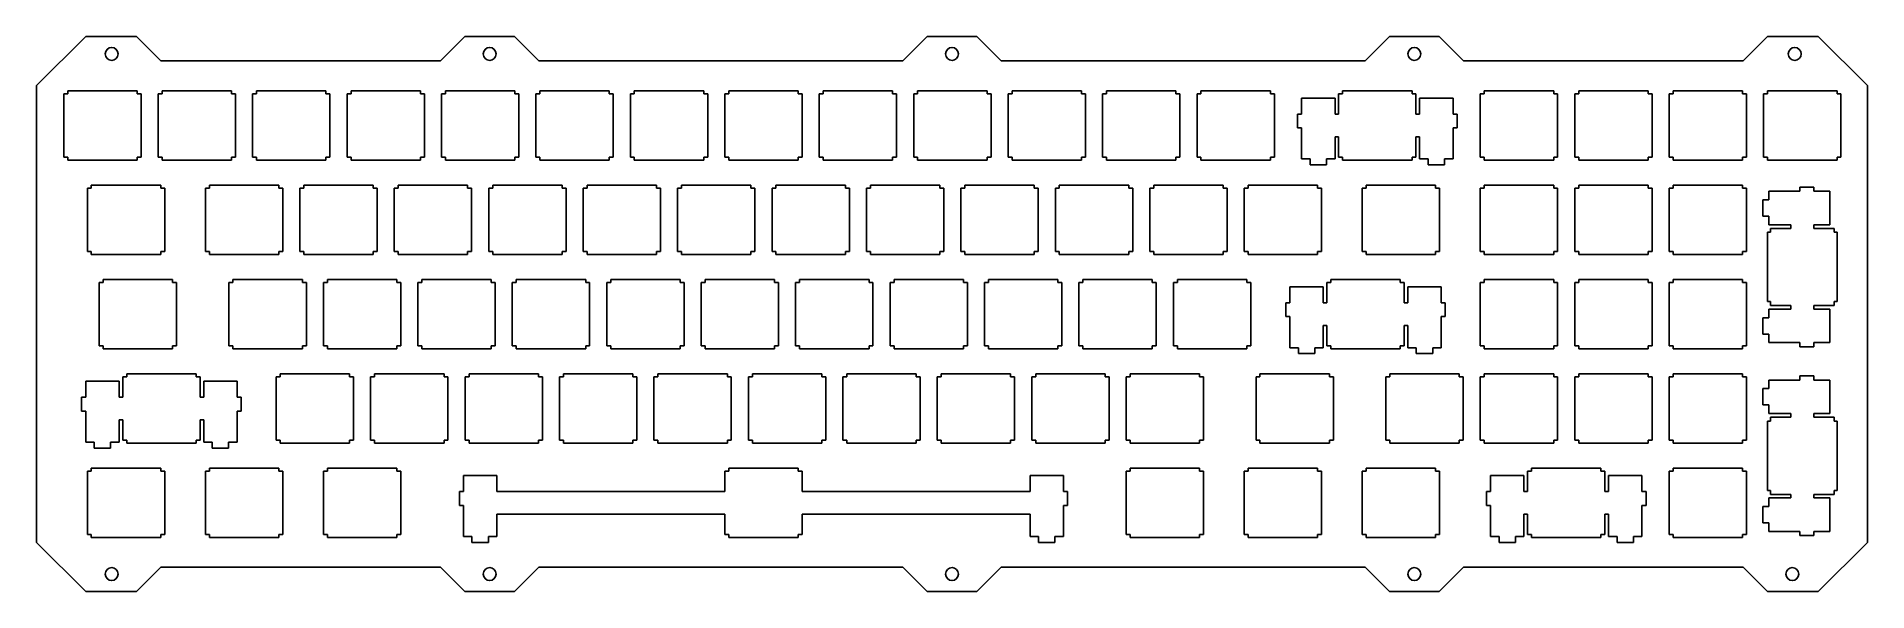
# Model space of a CAD drawing. Extents: x 25 to 394, y 106 to 218.
import ezdxf

# ---------------------------------------------------------------- set-up
doc = ezdxf.new("R2010")
doc.units = 0
doc.header["$LTSCALE"] = 10
doc.layers.get('0').update_dxf_attribs({"linetype": 'CONTINUOUS'})

msp = doc.modelspace()

# ---------------------------------------------------------------- linework, layer by layer
at = {"color": 7, "linetype": 'CONTINUOUS'}
for p, q in [((35, 218), (25.1005, 208.101)), ((35.25, 218), (35, 218)), ((35.25, 218), (45.25, 218)), ((45.25, 218), (48.75, 214.5)), ((108, 214.5), (111.5, 218)), ((111.5, 218), (121.5, 218)), ((121.5, 218), (125, 214.5)), ((201.25, 214.5), (204.75, 218)), ((204.75, 218), (214.75, 218)), ((214.75, 218), (218.25, 214.5)), ((298, 218), (294.5, 214.5)), ((298, 218), (308, 218)), ((308, 218), (311.5, 214.5)), ((374.25, 218), (370.75, 214.5)), ((374.25, 218), (384.25, 218)), ((384.25, 218), (384.5, 218)), ((384.5, 218), (394.398, 208.102)), ((48.75, 214.5), (50.1642, 213.086)), ((108, 214.5), (106.586, 213.086)), ((125, 214.5), (126.414, 213.086)), ((201.25, 214.5), (199.836, 213.086)), ((218.25, 214.5), (219.664, 213.086)), ((294.5, 214.5), (293.086, 213.086)), ((311.5, 214.5), (312.914, 213.086)), ((370.75, 214.5), (369.336, 213.086)), ((50.1642, 213.086), (106.586, 213.086)), ((126.414, 213.086), (199.836, 213.086)), ((219.664, 213.086), (293.086, 213.086)), ((312.914, 213.086), (369.336, 213.086)), ((25.1005, 208.101), (25.1005, 115.899)), ((31.3697, 207.067), (31.3697, 206.468)), ((45.3692, 207.067), (31.3697, 207.067)), ((45.3692, 206.468), (45.3692, 207.067)), ((50.4197, 207.067), (50.4197, 206.468)), ((64.419, 207.067), (50.4197, 207.067)), ((64.419, 206.468), (64.419, 207.067)), ((69.4697, 207.067), (69.4697, 206.468)), ((83.469, 207.067), (69.4697, 207.067)), ((83.469, 206.468), (83.469, 207.067)), ((88.5197, 207.067), (88.5197, 206.468)), ((102.519, 207.067), (88.5197, 207.067)), ((102.519, 206.468), (102.519, 207.067)), ((107.57, 207.067), (107.57, 206.468)), ((121.569, 207.067), (107.57, 207.067)), ((121.569, 206.468), (121.569, 207.067)), ((126.618, 207.067), (126.618, 206.468)), ((140.619, 207.067), (126.618, 207.067)), ((140.619, 206.468), (140.619, 207.067)), ((145.668, 207.067), (145.668, 206.468)), ((159.669, 207.067), (145.668, 207.067)), ((159.669, 206.468), (159.669, 207.067)), ((164.72, 207.067), (164.72, 206.468)), ((178.719, 207.067), (164.72, 207.067)), ((178.719, 206.468), (178.719, 207.067)), ((183.77, 207.067), (183.77, 206.468)), ((197.769, 207.067), (183.77, 207.067)), ((197.769, 206.468), (197.769, 207.067)), ((202.82, 207.067), (202.82, 206.468)), ((216.819, 207.067), (202.82, 207.067)), ((216.819, 206.468), (216.819, 207.067)), ((221.87, 207.067), (221.87, 206.468)), ((235.869, 207.067), (221.87, 207.067)), ((235.869, 206.468), (235.869, 207.067)), ((240.92, 207.067), (240.92, 206.468)), ((254.919, 207.067), (240.92, 207.067)), ((254.919, 206.468), (254.919, 207.067)), ((259.97, 207.067), (259.97, 206.468)), ((273.969, 207.067), (259.97, 207.067)), ((273.969, 206.468), (273.969, 207.067)), ((288.545, 207.067), (288.545, 206.468)), ((302.544, 207.067), (288.545, 207.067)), ((302.544, 206.468), (302.544, 207.067)), ((317.12, 207.067), (317.12, 206.468)), ((331.119, 207.067), (317.12, 207.067)), ((331.119, 206.468), (331.119, 207.067)), ((336.17, 207.067), (336.17, 206.468)), ((350.169, 207.067), (336.17, 207.067)), ((350.169, 206.468), (350.169, 207.067)), ((355.22, 207.067), (355.22, 206.468)), ((369.219, 207.067), (355.22, 207.067)), ((369.219, 206.468), (369.219, 207.067)), ((374.27, 207.067), (374.27, 206.468)), ((388.269, 207.067), (374.27, 207.067)), ((388.269, 206.468), (388.269, 207.067)), ((394.398, 208.102), (394.398, 115.898)), ((31.3697, 206.468), (30.5704, 206.468)), ((30.5704, 206.468), (30.5704, 193.667)), ((46.1698, 206.468), (45.3692, 206.468)), ((46.1698, 193.667), (46.1698, 206.468)), ((50.4197, 206.468), (49.6204, 206.468)), ((49.6204, 206.468), (49.6204, 193.667)), ((65.2198, 206.468), (64.419, 206.468)), ((65.2198, 193.667), (65.2198, 206.468)), ((69.4697, 206.468), (68.6703, 206.468)), ((68.6703, 206.468), (68.6703, 193.667)), ((84.2698, 206.468), (83.469, 206.468)), ((84.2698, 193.667), (84.2698, 206.468)), ((88.5197, 206.468), (87.7203, 206.468)), ((87.7203, 206.468), (87.7203, 193.667)), ((103.32, 206.468), (102.519, 206.468)), ((103.32, 193.667), (103.32, 206.468)), ((107.57, 206.468), (106.77, 206.468)), ((106.77, 206.468), (106.77, 193.667)), ((122.368, 206.468), (121.569, 206.468)), ((122.368, 193.667), (122.368, 206.468)), ((126.618, 206.468), (125.82, 206.468)), ((125.82, 206.468), (125.82, 193.667)), ((141.418, 206.468), (140.619, 206.468)), ((141.418, 193.667), (141.418, 206.468)), ((145.668, 206.468), (144.869, 206.468)), ((144.869, 206.468), (144.869, 193.667)), ((160.47, 206.468), (159.669, 206.468)), ((160.47, 193.667), (160.47, 206.468)), ((164.72, 206.468), (163.92, 206.468)), ((163.92, 206.468), (163.92, 193.667)), ((179.52, 206.468), (178.719, 206.468)), ((179.52, 193.667), (179.52, 206.468)), ((183.77, 206.468), (182.97, 206.468)), ((182.97, 206.468), (182.97, 193.667)), ((198.57, 206.468), (197.769, 206.468)), ((198.57, 193.667), (198.57, 206.468)), ((202.82, 206.468), (202.02, 206.468)), ((202.02, 206.468), (202.02, 193.667)), ((217.62, 206.468), (216.819, 206.468)), ((217.62, 193.667), (217.62, 206.468)), ((221.87, 206.468), (221.07, 206.468)), ((221.07, 206.468), (221.07, 193.667)), ((236.67, 206.468), (235.869, 206.468)), ((236.67, 193.667), (236.67, 206.468)), ((240.92, 206.468), (240.12, 206.468)), ((240.12, 206.468), (240.12, 193.667)), ((255.72, 206.468), (254.919, 206.468)), ((255.72, 193.667), (255.72, 206.468)), ((259.97, 206.468), (259.17, 206.468)), ((259.17, 206.468), (259.17, 193.667)), ((274.77, 206.468), (273.969, 206.468)), ((274.77, 193.667), (274.77, 206.468)), ((287.019, 205.597), (280.27, 205.597)), ((280.27, 205.597), (280.27, 202.367)), ((287.019, 202.367), (287.019, 205.597)), ((288.545, 206.468), (287.745, 206.468)), ((287.745, 206.468), (287.745, 202.367)), ((303.345, 206.468), (302.544, 206.468)), ((303.345, 202.367), (303.345, 206.468)), ((310.819, 205.597), (304.07, 205.597)), ((304.07, 205.597), (304.07, 202.367)), ((310.819, 202.367), (310.819, 205.597)), ((317.12, 206.468), (316.32, 206.468)), ((316.32, 206.468), (316.32, 193.667)), ((331.92, 206.468), (331.119, 206.468)), ((331.92, 193.667), (331.92, 206.468)), ((336.17, 206.468), (335.37, 206.468)), ((335.37, 206.468), (335.37, 193.667)), ((350.97, 206.468), (350.169, 206.468)), ((350.97, 193.667), (350.97, 206.468)), ((355.22, 206.468), (354.42, 206.468)), ((354.42, 206.468), (354.42, 193.667)), ((370.02, 206.468), (369.219, 206.468)), ((370.02, 193.667), (370.02, 206.468)), ((374.27, 206.468), (373.47, 206.468)), ((373.47, 206.468), (373.47, 193.667)), ((389.07, 206.468), (388.269, 206.468)), ((389.07, 193.667), (389.07, 206.468)), ((280.27, 202.367), (279.444, 202.367)), ((279.444, 202.367), (279.444, 199.567)), ((279.444, 199.567), (280.27, 199.567)), ((280.27, 199.567), (280.27, 193.297)), ((287.745, 202.367), (287.019, 202.367)), ((304.07, 202.367), (303.345, 202.367)), ((311.645, 202.367), (310.819, 202.367)), ((310.819, 193.297), (310.819, 199.567)), ((310.819, 199.567), (311.645, 199.567)), ((311.645, 199.567), (311.645, 202.367)), ((287.019, 193.297), (287.019, 197.767)), ((287.019, 197.767), (287.745, 197.767)), ((287.745, 197.767), (287.745, 193.667)), ((303.345, 193.667), (303.345, 197.767)), ((303.345, 197.767), (304.07, 197.767)), ((304.07, 197.767), (304.07, 193.297)), ((30.5704, 193.667), (31.3697, 193.667)), ((31.3697, 193.667), (31.3697, 193.068)), ((31.3697, 193.068), (45.3692, 193.068)), ((45.3692, 193.068), (45.3692, 193.667)), ((45.3692, 193.667), (46.1698, 193.667)), ((49.6204, 193.667), (50.4197, 193.667)), ((50.4197, 193.667), (50.4197, 193.068)), ((50.4197, 193.068), (64.419, 193.068)), ((64.419, 193.068), (64.419, 193.667)), ((64.419, 193.667), (65.2198, 193.667)), ((68.6703, 193.667), (69.4697, 193.667)), ((69.4697, 193.667), (69.4697, 193.068)), ((69.4697, 193.068), (83.469, 193.068)), ((83.469, 193.068), (83.469, 193.667)), ((83.469, 193.667), (84.2698, 193.667)), ((87.7203, 193.667), (88.5197, 193.667)), ((88.5197, 193.667), (88.5197, 193.068)), ((88.5197, 193.068), (102.519, 193.068)), ((102.519, 193.068), (102.519, 193.667)), ((102.519, 193.667), (103.32, 193.667)), ((106.77, 193.667), (107.57, 193.667)), ((107.57, 193.667), (107.57, 193.068)), ((107.57, 193.068), (121.569, 193.068)), ((121.569, 193.068), (121.569, 193.667)), ((121.569, 193.667), (122.368, 193.667)), ((125.82, 193.667), (126.618, 193.667)), ((126.618, 193.667), (126.618, 193.068)), ((126.618, 193.068), (140.619, 193.068)), ((140.619, 193.068), (140.619, 193.667)), ((140.619, 193.667), (141.418, 193.667)), ((144.869, 193.667), (145.668, 193.667)), ((145.668, 193.667), (145.668, 193.068)), ((145.668, 193.068), (159.669, 193.068)), ((159.669, 193.068), (159.669, 193.667)), ((159.669, 193.667), (160.47, 193.667)), ((163.92, 193.667), (164.72, 193.667)), ((164.72, 193.667), (164.72, 193.068)), ((164.72, 193.068), (178.719, 193.068)), ((178.719, 193.068), (178.719, 193.667)), ((178.719, 193.667), (179.52, 193.667)), ((182.97, 193.667), (183.77, 193.667)), ((183.77, 193.667), (183.77, 193.068)), ((183.77, 193.068), (197.769, 193.068)), ((197.769, 193.068), (197.769, 193.667)), ((197.769, 193.667), (198.57, 193.667)), ((202.02, 193.667), (202.82, 193.667)), ((202.82, 193.667), (202.82, 193.068)), ((202.82, 193.068), (216.819, 193.068)), ((216.819, 193.068), (216.819, 193.667)), ((216.819, 193.667), (217.62, 193.667)), ((221.07, 193.667), (221.87, 193.667)), ((221.87, 193.667), (221.87, 193.068)), ((221.87, 193.068), (235.869, 193.068)), ((235.869, 193.068), (235.869, 193.667)), ((235.869, 193.667), (236.67, 193.667)), ((240.12, 193.667), (240.92, 193.667)), ((240.92, 193.667), (240.92, 193.068)), ((240.92, 193.068), (254.919, 193.068)), ((254.919, 193.068), (254.919, 193.667)), ((254.919, 193.667), (255.72, 193.667)), ((259.17, 193.667), (259.97, 193.667)), ((259.97, 193.667), (259.97, 193.068)), ((259.97, 193.068), (273.969, 193.068)), ((273.969, 193.068), (273.969, 193.667)), ((273.969, 193.667), (274.77, 193.667)), ((280.27, 193.297), (281.993, 193.297)), ((281.993, 193.297), (281.993, 192.098)), ((281.993, 192.098), (285.295, 192.098)), ((285.295, 192.098), (285.295, 193.297)), ((285.295, 193.297), (287.019, 193.297)), ((287.745, 193.667), (288.545, 193.667)), ((288.545, 193.667), (288.545, 193.068)), ((288.545, 193.068), (302.544, 193.068)), ((302.544, 193.068), (302.544, 193.667)), ((302.544, 193.667), (303.345, 193.667)), ((304.07, 193.297), (305.795, 193.297)), ((305.795, 193.297), (305.795, 192.098)), ((305.795, 192.098), (309.095, 192.098)), ((309.095, 192.098), (309.095, 193.297)), ((309.095, 193.297), (310.819, 193.297)), ((316.32, 193.667), (317.12, 193.667)), ((317.12, 193.667), (317.12, 193.068)), ((317.12, 193.068), (331.119, 193.068)), ((331.119, 193.068), (331.119, 193.667)), ((331.119, 193.667), (331.92, 193.667)), ((335.37, 193.667), (336.17, 193.667)), ((336.17, 193.667), (336.17, 193.068)), ((336.17, 193.068), (350.169, 193.068)), ((350.169, 193.068), (350.169, 193.667)), ((350.169, 193.667), (350.97, 193.667)), ((354.42, 193.667), (355.22, 193.667)), ((355.22, 193.667), (355.22, 193.068)), ((355.22, 193.068), (369.219, 193.068)), ((369.219, 193.068), (369.219, 193.667)), ((369.219, 193.667), (370.02, 193.667)), ((373.47, 193.667), (374.27, 193.667)), ((374.27, 193.667), (374.27, 193.068)), ((374.27, 193.068), (388.269, 193.068)), ((388.269, 193.068), (388.269, 193.667)), ((388.269, 193.667), (389.07, 193.667)), ((36.1322, 187.418), (35.3315, 187.418)), ((35.3315, 187.418), (35.3315, 174.618)), ((36.1322, 188.017), (36.1322, 187.418)), ((50.1317, 188.017), (36.1322, 188.017)), ((50.1317, 187.418), (50.1317, 188.017)), ((50.9323, 187.418), (50.1317, 187.418)), ((50.9323, 174.618), (50.9323, 187.418)), ((59.9447, 187.418), (59.1454, 187.418)), ((59.1454, 187.418), (59.1454, 174.618)), ((59.9447, 188.017), (59.9447, 187.418)), ((73.944, 188.017), (59.9447, 188.017)), ((73.944, 187.418), (73.944, 188.017)), ((74.7448, 187.418), (73.944, 187.418)), ((74.7448, 174.618), (74.7448, 187.418)), ((78.9947, 187.418), (78.1953, 187.418)), ((78.1953, 187.418), (78.1953, 174.618)), ((78.9947, 188.017), (78.9947, 187.418)), ((92.994, 188.017), (78.9947, 188.017)), ((92.994, 187.418), (92.994, 188.017)), ((93.7948, 187.418), (92.994, 187.418)), ((93.7948, 174.618), (93.7948, 187.418)), ((98.0447, 187.418), (97.2453, 187.418)), ((97.2453, 187.418), (97.2453, 174.618)), ((98.0447, 188.017), (98.0447, 187.418)), ((112.044, 188.017), (98.0447, 188.017)), ((112.044, 187.418), (112.044, 188.017)), ((112.845, 187.418), (112.044, 187.418)), ((112.845, 174.618), (112.845, 187.418)), ((117.095, 187.418), (116.295, 187.418)), ((116.295, 187.418), (116.295, 174.618)), ((117.095, 188.017), (117.095, 187.418)), ((131.094, 188.017), (117.095, 188.017)), ((131.094, 187.418), (131.094, 188.017)), ((131.895, 187.418), (131.094, 187.418)), ((131.895, 174.618), (131.895, 187.418)), ((136.145, 187.418), (135.345, 187.418)), ((135.345, 187.418), (135.345, 174.618)), ((136.145, 188.017), (136.145, 187.418)), ((150.144, 188.017), (136.145, 188.017)), ((150.144, 187.418), (150.144, 188.017)), ((150.945, 187.418), (150.144, 187.418)), ((150.945, 174.618), (150.945, 187.418)), ((155.195, 187.418), (154.394, 187.418)), ((154.394, 187.418), (154.394, 174.618)), ((155.195, 188.017), (155.195, 187.418)), ((169.194, 188.017), (155.195, 188.017)), ((169.194, 187.418), (169.194, 188.017)), ((169.995, 187.418), (169.194, 187.418)), ((169.995, 174.618), (169.995, 187.418)), ((174.245, 187.418), (173.445, 187.418)), ((173.445, 187.418), (173.445, 174.618)), ((174.245, 188.017), (174.245, 187.418)), ((188.244, 188.017), (174.245, 188.017)), ((188.244, 187.418), (188.244, 188.017)), ((189.045, 187.418), (188.244, 187.418)), ((189.045, 174.618), (189.045, 187.418)), ((193.295, 187.418), (192.495, 187.418)), ((192.495, 187.418), (192.495, 174.618)), ((193.295, 188.017), (193.295, 187.418)), ((207.294, 188.017), (193.295, 188.017)), ((207.294, 187.418), (207.294, 188.017)), ((208.095, 187.418), (207.294, 187.418)), ((208.095, 174.618), (208.095, 187.418)), ((212.345, 187.418), (211.545, 187.418)), ((211.545, 187.418), (211.545, 174.618)), ((212.345, 188.017), (212.345, 187.418)), ((226.344, 188.017), (212.345, 188.017)), ((226.344, 187.418), (226.344, 188.017)), ((227.145, 187.418), (226.344, 187.418)), ((227.145, 174.618), (227.145, 187.418)), ((231.395, 187.418), (230.595, 187.418)), ((230.595, 187.418), (230.595, 174.618)), ((231.395, 188.017), (231.395, 187.418)), ((245.394, 188.017), (231.395, 188.017)), ((245.394, 187.418), (245.394, 188.017)), ((246.195, 187.418), (245.394, 187.418)), ((246.195, 174.618), (246.195, 187.418)), ((250.445, 187.418), (249.645, 187.418)), ((249.645, 187.418), (249.645, 174.618)), ((250.445, 188.017), (250.445, 187.418)), ((264.444, 188.017), (250.445, 188.017)), ((264.444, 187.418), (264.444, 188.017)), ((265.245, 187.418), (264.444, 187.418)), ((265.245, 174.618), (265.245, 187.418)), ((269.495, 187.418), (268.695, 187.418)), ((268.695, 187.418), (268.695, 174.618)), ((269.495, 188.017), (269.495, 187.418)), ((283.494, 188.017), (269.495, 188.017)), ((283.494, 187.418), (283.494, 188.017)), ((284.295, 187.418), (283.494, 187.418)), ((284.295, 174.618), (284.295, 187.418)), ((293.307, 187.418), (292.506, 187.418)), ((292.506, 187.418), (292.506, 174.618)), ((293.307, 188.017), (293.307, 187.418)), ((307.307, 188.017), (293.307, 188.017)), ((307.307, 187.418), (307.307, 188.017)), ((308.107, 187.418), (307.307, 187.418)), ((308.107, 174.618), (308.107, 187.418)), ((317.12, 187.418), (316.32, 187.418)), ((316.32, 187.418), (316.32, 174.618)), ((317.12, 188.017), (317.12, 187.418)), ((331.119, 188.017), (317.12, 188.017)), ((331.119, 187.418), (331.119, 188.017)), ((331.92, 187.418), (331.119, 187.418)), ((331.92, 174.618), (331.92, 187.418)), ((336.17, 187.418), (335.37, 187.418)), ((335.37, 187.418), (335.37, 174.618)), ((336.17, 188.017), (336.17, 187.418)), ((350.169, 188.017), (336.17, 188.017)), ((350.169, 187.418), (350.169, 188.017)), ((350.97, 187.418), (350.169, 187.418)), ((350.97, 174.618), (350.97, 187.418)), ((355.22, 187.418), (354.42, 187.418)), ((354.42, 187.418), (354.42, 174.618)), ((355.22, 188.017), (355.22, 187.418)), ((369.219, 188.017), (355.22, 188.017)), ((369.219, 187.418), (369.219, 188.017)), ((370.02, 187.418), (369.219, 187.418)), ((370.02, 174.618), (370.02, 187.418)), ((374.5, 185.042), (373.3, 185.042)), ((373.3, 185.042), (373.3, 181.742)), ((380.77, 186.768), (374.5, 186.768)), ((374.5, 186.768), (374.5, 185.042)), ((380.77, 187.593), (380.77, 186.768)), ((383.57, 187.593), (380.77, 187.593)), ((383.57, 186.768), (383.57, 187.593)), ((386.802, 186.768), (383.57, 186.768)), ((386.802, 180.018), (386.802, 186.768)), ((373.3, 181.742), (374.5, 181.742)), ((374.5, 181.742), (374.5, 180.018)), ((374.869, 178.492), (374.27, 178.492)), ((374.27, 178.492), (374.27, 164.493)), ((374.5, 180.018), (378.97, 180.018)), ((378.97, 179.292), (374.869, 179.292)), ((374.869, 179.292), (374.869, 178.492)), ((378.97, 180.018), (378.97, 179.292)), ((383.57, 179.292), (383.57, 180.018)), ((383.57, 180.018), (386.802, 180.018)), ((387.67, 179.292), (383.57, 179.292)), ((387.67, 178.492), (387.67, 179.292)), ((388.269, 178.492), (387.67, 178.492)), ((388.269, 164.493), (388.269, 178.492)), ((35.3315, 174.618), (36.1322, 174.618)), ((36.1322, 174.618), (36.1322, 174.018)), ((36.1322, 174.018), (50.1317, 174.018)), ((50.1317, 174.018), (50.1317, 174.618)), ((50.1317, 174.618), (50.9323, 174.618)), ((59.1454, 174.618), (59.9447, 174.618)), ((59.9447, 174.618), (59.9447, 174.018)), ((59.9447, 174.018), (73.944, 174.018)), ((73.944, 174.018), (73.944, 174.618)), ((73.944, 174.618), (74.7448, 174.618)), ((78.1953, 174.618), (78.9947, 174.618)), ((78.9947, 174.618), (78.9947, 174.018)), ((78.9947, 174.018), (92.994, 174.018)), ((92.994, 174.018), (92.994, 174.618)), ((92.994, 174.618), (93.7948, 174.618)), ((97.2453, 174.618), (98.0447, 174.618)), ((98.0447, 174.618), (98.0447, 174.018)), ((98.0447, 174.018), (112.044, 174.018)), ((112.044, 174.018), (112.044, 174.618)), ((112.044, 174.618), (112.845, 174.618)), ((116.295, 174.618), (117.095, 174.618)), ((117.095, 174.618), (117.095, 174.018)), ((117.095, 174.018), (131.094, 174.018)), ((131.094, 174.018), (131.094, 174.618)), ((131.094, 174.618), (131.895, 174.618)), ((135.345, 174.618), (136.145, 174.618)), ((136.145, 174.618), (136.145, 174.018)), ((136.145, 174.018), (150.144, 174.018)), ((150.144, 174.018), (150.144, 174.618)), ((150.144, 174.618), (150.945, 174.618)), ((154.394, 174.618), (155.195, 174.618)), ((155.195, 174.618), (155.195, 174.018)), ((155.195, 174.018), (169.194, 174.018)), ((169.194, 174.018), (169.194, 174.618)), ((169.194, 174.618), (169.995, 174.618)), ((173.445, 174.618), (174.245, 174.618)), ((174.245, 174.618), (174.245, 174.018)), ((174.245, 174.018), (188.244, 174.018)), ((188.244, 174.018), (188.244, 174.618)), ((188.244, 174.618), (189.045, 174.618)), ((192.495, 174.618), (193.295, 174.618)), ((193.295, 174.618), (193.295, 174.018)), ((193.295, 174.018), (207.294, 174.018)), ((207.294, 174.018), (207.294, 174.618)), ((207.294, 174.618), (208.095, 174.618)), ((211.545, 174.618), (212.345, 174.618)), ((212.345, 174.618), (212.345, 174.018)), ((212.345, 174.018), (226.344, 174.018)), ((226.344, 174.018), (226.344, 174.618)), ((226.344, 174.618), (227.145, 174.618)), ((230.595, 174.618), (231.395, 174.618)), ((231.395, 174.618), (231.395, 174.018)), ((231.395, 174.018), (245.394, 174.018)), ((245.394, 174.018), (245.394, 174.618)), ((245.394, 174.618), (246.195, 174.618)), ((249.645, 174.618), (250.445, 174.618)), ((250.445, 174.618), (250.445, 174.018)), ((250.445, 174.018), (264.444, 174.018)), ((264.444, 174.018), (264.444, 174.618)), ((264.444, 174.618), (265.245, 174.618)), ((268.695, 174.618), (269.495, 174.618)), ((269.495, 174.618), (269.495, 174.018)), ((269.495, 174.018), (283.494, 174.018)), ((283.494, 174.018), (283.494, 174.618)), ((283.494, 174.618), (284.295, 174.618)), ((292.506, 174.618), (293.307, 174.618)), ((293.307, 174.618), (293.307, 174.018)), ((293.307, 174.018), (307.307, 174.018)), ((307.307, 174.018), (307.307, 174.618)), ((307.307, 174.618), (308.107, 174.618)), ((316.32, 174.618), (317.12, 174.618)), ((317.12, 174.618), (317.12, 174.018)), ((317.12, 174.018), (331.119, 174.018)), ((331.119, 174.018), (331.119, 174.618)), ((331.119, 174.618), (331.92, 174.618)), ((335.37, 174.618), (336.17, 174.618)), ((336.17, 174.618), (336.17, 174.018)), ((336.17, 174.018), (350.169, 174.018)), ((350.169, 174.018), (350.169, 174.618)), ((350.169, 174.618), (350.97, 174.618)), ((354.42, 174.618), (355.22, 174.618)), ((355.22, 174.618), (355.22, 174.018)), ((355.22, 174.018), (369.219, 174.018)), ((369.219, 174.018), (369.219, 174.618)), ((369.219, 174.618), (370.02, 174.618)), ((38.5134, 168.368), (37.7128, 168.368)), ((37.7128, 168.368), (37.7128, 155.568)), ((38.5134, 168.967), (38.5134, 168.368)), ((52.5129, 168.967), (38.5134, 168.967)), ((52.5129, 168.368), (52.5129, 168.967)), ((53.3122, 168.368), (52.5129, 168.368)), ((53.3122, 155.568), (53.3122, 168.368)), ((64.7072, 168.368), (63.9065, 168.368)), ((63.9065, 168.368), (63.9065, 155.568)), ((64.7072, 168.967), (64.7072, 168.368)), ((78.7065, 168.967), (64.7072, 168.967)), ((78.7065, 168.368), (78.7065, 168.967)), ((79.5073, 168.368), (78.7065, 168.368)), ((79.5073, 155.568), (79.5073, 168.368)), ((83.7572, 168.368), (82.9564, 168.368)), ((82.9564, 168.368), (82.9564, 155.568)), ((83.7572, 168.967), (83.7572, 168.368)), ((97.7565, 168.967), (83.7572, 168.967)), ((97.7565, 168.368), (97.7565, 168.967)), ((98.5573, 168.368), (97.7565, 168.368)), ((98.5573, 155.568), (98.5573, 168.368)), ((102.807, 168.368), (102.006, 168.368)), ((102.006, 168.368), (102.006, 155.568)), ((102.807, 168.967), (102.807, 168.368)), ((116.807, 168.967), (102.807, 168.967)), ((116.807, 168.368), (116.807, 168.967)), ((117.607, 168.368), (116.807, 168.368)), ((117.607, 155.568), (117.607, 168.368)), ((121.857, 168.368), (121.056, 168.368)), ((121.056, 168.368), (121.056, 155.568)), ((121.857, 168.967), (121.857, 168.368)), ((135.857, 168.967), (121.857, 168.967)), ((135.857, 168.368), (135.857, 168.967)), ((136.657, 168.368), (135.857, 168.368)), ((136.657, 155.568), (136.657, 168.368)), ((140.907, 168.368), (140.106, 168.368)), ((140.106, 168.368), (140.106, 155.568)), ((140.907, 168.967), (140.907, 168.368)), ((154.907, 168.967), (140.907, 168.967)), ((154.907, 168.368), (154.907, 168.967)), ((155.707, 168.368), (154.907, 168.368)), ((155.707, 155.568), (155.707, 168.368)), ((159.957, 168.368), (159.156, 168.368)), ((159.156, 168.368), (159.156, 155.568)), ((159.957, 168.967), (159.957, 168.368)), ((173.957, 168.967), (159.957, 168.967)), ((173.957, 168.368), (173.957, 168.967)), ((174.757, 168.368), (173.957, 168.368)), ((174.757, 155.568), (174.757, 168.368)), ((179.007, 168.368), (178.206, 168.368)), ((178.206, 168.368), (178.206, 155.568)), ((179.007, 168.967), (179.007, 168.368)), ((193.007, 168.967), (179.007, 168.967)), ((193.007, 168.368), (193.007, 168.967)), ((193.807, 168.368), (193.007, 168.368)), ((193.807, 155.568), (193.807, 168.368)), ((198.057, 168.368), (197.256, 168.368)), ((197.256, 168.368), (197.256, 155.568)), ((198.057, 168.967), (198.057, 168.368)), ((212.057, 168.967), (198.057, 168.967)), ((212.057, 168.368), (212.057, 168.967)), ((212.857, 168.368), (212.057, 168.368)), ((212.857, 155.568), (212.857, 168.368)), ((217.107, 168.368), (216.306, 168.368)), ((216.306, 168.368), (216.306, 155.568)), ((217.107, 168.967), (217.107, 168.368)), ((231.107, 168.967), (217.107, 168.967)), ((231.107, 168.368), (231.107, 168.967)), ((231.907, 168.368), (231.107, 168.368)), ((231.907, 155.568), (231.907, 168.368)), ((236.157, 168.368), (235.356, 168.368)), ((235.356, 168.368), (235.356, 155.568)), ((236.157, 168.967), (236.157, 168.368)), ((250.157, 168.967), (236.157, 168.967)), ((250.157, 168.368), (250.157, 168.967)), ((250.957, 168.368), (250.157, 168.368)), ((250.957, 155.568), (250.957, 168.368)), ((255.207, 168.368), (254.406, 168.368)), ((254.406, 168.368), (254.406, 155.568)), ((255.207, 168.967), (255.207, 168.368)), ((269.207, 168.967), (255.207, 168.967)), ((269.207, 168.368), (269.207, 168.967)), ((270.007, 168.368), (269.207, 168.368)), ((270.007, 155.568), (270.007, 168.368)), ((284.638, 167.497), (277.888, 167.497)), ((277.888, 167.497), (277.888, 164.267)), ((284.638, 164.267), (284.638, 167.497)), ((286.163, 168.368), (285.361, 168.368)), ((285.361, 168.368), (285.361, 164.267)), ((286.163, 168.967), (286.163, 168.368)), ((300.163, 168.967), (286.163, 168.967)), ((300.163, 168.368), (300.163, 168.967)), ((300.962, 168.368), (300.163, 168.368)), ((300.962, 164.267), (300.962, 168.368)), ((308.438, 167.497), (301.689, 167.497)), ((301.689, 167.497), (301.689, 164.267)), ((308.438, 164.267), (308.438, 167.497)), ((317.12, 168.368), (316.32, 168.368)), ((316.32, 168.368), (316.32, 155.568)), ((317.12, 168.967), (317.12, 168.368)), ((331.119, 168.967), (317.12, 168.967)), ((331.119, 168.368), (331.119, 168.967)), ((331.92, 168.368), (331.119, 168.368)), ((331.92, 155.568), (331.92, 168.368)), ((336.17, 168.368), (335.37, 168.368)), ((335.37, 168.368), (335.37, 155.568)), ((336.17, 168.967), (336.17, 168.368)), ((350.169, 168.967), (336.17, 168.967)), ((350.169, 168.368), (350.169, 168.967)), ((350.97, 168.368), (350.169, 168.368)), ((350.97, 155.568), (350.97, 168.368)), ((355.22, 168.368), (354.42, 168.368)), ((354.42, 168.368), (354.42, 155.568)), ((355.22, 168.967), (355.22, 168.368)), ((369.219, 168.967), (355.22, 168.967)), ((369.219, 168.368), (369.219, 168.967)), ((370.02, 168.368), (369.219, 168.368)), ((370.02, 155.568), (370.02, 168.368)), ((277.888, 164.267), (277.063, 164.267)), ((277.063, 164.267), (277.063, 161.467)), ((285.361, 164.267), (284.638, 164.267)), ((301.689, 164.267), (300.962, 164.267)), ((309.262, 164.267), (308.438, 164.267)), ((309.262, 161.467), (309.262, 164.267)), ((374.27, 164.493), (374.869, 164.493)), ((378.97, 162.968), (374.5, 162.968)), ((374.5, 162.968), (374.5, 161.242)), ((374.869, 164.493), (374.869, 163.692)), ((374.869, 163.692), (378.97, 163.692)), ((378.97, 163.692), (378.97, 162.968)), ((383.57, 162.968), (383.57, 163.692)), ((383.57, 163.692), (387.67, 163.692)), ((386.802, 162.968), (383.57, 162.968)), ((386.802, 156.218), (386.802, 162.968)), ((387.67, 163.692), (387.67, 164.493)), ((387.67, 164.493), (388.269, 164.493)), ((277.063, 161.467), (277.888, 161.467)), ((277.888, 161.467), (277.888, 155.197)), ((284.638, 155.197), (284.638, 159.667)), ((284.638, 159.667), (285.361, 159.667)), ((285.361, 159.667), (285.361, 155.568)), ((300.962, 155.568), (300.962, 159.667)), ((300.962, 159.667), (301.689, 159.667)), ((301.689, 159.667), (301.689, 155.197)), ((308.438, 155.197), (308.438, 161.467)), ((308.438, 161.467), (309.262, 161.467)), ((374.5, 161.242), (373.3, 161.242)), ((373.3, 161.242), (373.3, 157.942)), ((37.7128, 155.568), (38.5134, 155.568)), ((38.5134, 155.568), (38.5134, 154.968)), ((52.5129, 154.968), (52.5129, 155.568)), ((52.5129, 155.568), (53.3122, 155.568)), ((63.9065, 155.568), (64.7072, 155.568)), ((64.7072, 155.568), (64.7072, 154.968)), ((78.7065, 154.968), (78.7065, 155.568)), ((78.7065, 155.568), (79.5073, 155.568)), ((82.9564, 155.568), (83.7572, 155.568)), ((83.7572, 155.568), (83.7572, 154.968)), ((97.7565, 154.968), (97.7565, 155.568)), ((97.7565, 155.568), (98.5573, 155.568)), ((102.006, 155.568), (102.807, 155.568)), ((102.807, 155.568), (102.807, 154.968)), ((116.807, 154.968), (116.807, 155.568)), ((116.807, 155.568), (117.607, 155.568)), ((121.056, 155.568), (121.857, 155.568)), ((121.857, 155.568), (121.857, 154.968)), ((135.857, 154.968), (135.857, 155.568)), ((135.857, 155.568), (136.657, 155.568)), ((140.106, 155.568), (140.907, 155.568)), ((140.907, 155.568), (140.907, 154.968)), ((154.907, 154.968), (154.907, 155.568)), ((154.907, 155.568), (155.707, 155.568)), ((159.156, 155.568), (159.957, 155.568)), ((159.957, 155.568), (159.957, 154.968)), ((173.957, 154.968), (173.957, 155.568)), ((173.957, 155.568), (174.757, 155.568)), ((178.206, 155.568), (179.007, 155.568)), ((179.007, 155.568), (179.007, 154.968)), ((193.007, 154.968), (193.007, 155.568)), ((193.007, 155.568), (193.807, 155.568)), ((197.256, 155.568), (198.057, 155.568)), ((198.057, 155.568), (198.057, 154.968)), ((212.057, 154.968), (212.057, 155.568)), ((212.057, 155.568), (212.857, 155.568)), ((216.306, 155.568), (217.107, 155.568)), ((217.107, 155.568), (217.107, 154.968)), ((231.107, 154.968), (231.107, 155.568)), ((231.107, 155.568), (231.907, 155.568)), ((235.356, 155.568), (236.157, 155.568)), ((236.157, 155.568), (236.157, 154.968)), ((250.157, 154.968), (250.157, 155.568)), ((250.157, 155.568), (250.957, 155.568)), ((254.406, 155.568), (255.207, 155.568)), ((255.207, 155.568), (255.207, 154.968)), ((269.207, 154.968), (269.207, 155.568)), ((269.207, 155.568), (270.007, 155.568)), ((277.888, 155.197), (279.612, 155.197)), ((279.612, 155.197), (279.612, 153.998)), ((282.911, 153.998), (282.911, 155.197)), ((282.911, 155.197), (284.638, 155.197)), ((285.361, 155.568), (286.163, 155.568)), ((286.163, 155.568), (286.163, 154.968)), ((300.163, 154.968), (300.163, 155.568)), ((300.163, 155.568), (300.962, 155.568)), ((301.689, 155.197), (303.412, 155.197)), ((303.412, 155.197), (303.412, 153.998)), ((306.713, 153.998), (306.713, 155.197)), ((306.713, 155.197), (308.438, 155.197)), ((316.32, 155.568), (317.12, 155.568)), ((317.12, 155.568), (317.12, 154.968)), ((331.119, 154.968), (331.119, 155.568)), ((331.119, 155.568), (331.92, 155.568)), ((335.37, 155.568), (336.17, 155.568)), ((336.17, 155.568), (336.17, 154.968)), ((350.169, 154.968), (350.169, 155.568)), ((350.169, 155.568), (350.97, 155.568)), ((354.42, 155.568), (355.22, 155.568)), ((355.22, 155.568), (355.22, 154.968)), ((369.219, 154.968), (369.219, 155.568)), ((369.219, 155.568), (370.02, 155.568)), ((373.3, 157.942), (374.5, 157.942)), ((374.5, 157.942), (374.5, 156.218)), ((374.5, 156.218), (380.77, 156.218)), ((380.77, 156.218), (380.77, 155.393)), ((380.77, 155.393), (383.57, 155.393)), ((383.57, 155.393), (383.57, 156.218)), ((383.57, 156.218), (386.802, 156.218)), ((38.5134, 154.968), (52.5129, 154.968)), ((64.7072, 154.968), (78.7065, 154.968)), ((83.7572, 154.968), (97.7565, 154.968)), ((102.807, 154.968), (116.807, 154.968)), ((121.857, 154.968), (135.857, 154.968)), ((140.907, 154.968), (154.907, 154.968)), ((159.957, 154.968), (173.957, 154.968)), ((179.007, 154.968), (193.007, 154.968)), ((198.057, 154.968), (212.057, 154.968)), ((217.107, 154.968), (231.107, 154.968)), ((236.157, 154.968), (250.157, 154.968)), ((255.207, 154.968), (269.207, 154.968)), ((279.612, 153.998), (282.911, 153.998)), ((286.163, 154.968), (300.163, 154.968)), ((303.412, 153.998), (306.713, 153.998)), ((317.12, 154.968), (331.119, 154.968)), ((336.17, 154.968), (350.169, 154.968)), ((355.22, 154.968), (369.219, 154.968)), ((41.7504, 148.447), (35.0008, 148.447)), ((35.0008, 148.447), (35.0008, 145.217)), ((41.7504, 145.217), (41.7504, 148.447)), ((43.2759, 149.318), (42.4753, 149.318)), ((42.4753, 149.318), (42.4753, 145.217)), ((43.2759, 149.917), (43.2759, 149.318)), ((57.2754, 149.917), (43.2759, 149.917)), ((57.2754, 149.318), (57.2754, 149.917)), ((58.076, 149.318), (57.2754, 149.318)), ((58.076, 145.217), (58.076, 149.318)), ((65.5504, 148.447), (58.8009, 148.447)), ((58.8009, 148.447), (58.8009, 145.217)), ((65.5504, 145.217), (65.5504, 148.447)), ((74.2322, 149.318), (73.4314, 149.318)), ((73.4314, 149.318), (73.4314, 136.517)), ((74.2322, 149.917), (74.2322, 149.318)), ((88.2315, 149.917), (74.2322, 149.917)), ((88.2315, 149.318), (88.2315, 149.917)), ((89.0323, 149.318), (88.2315, 149.318)), ((89.0323, 136.517), (89.0323, 149.318)), ((93.2822, 149.318), (92.4814, 149.318)), ((92.4814, 149.318), (92.4814, 136.517)), ((93.2822, 149.917), (93.2822, 149.318)), ((107.282, 149.917), (93.2822, 149.917)), ((107.282, 149.318), (107.282, 149.917)), ((108.082, 149.318), (107.282, 149.318)), ((108.082, 136.517), (108.082, 149.318)), ((112.332, 149.318), (111.531, 149.318)), ((111.531, 149.318), (111.531, 136.517)), ((112.332, 149.917), (112.332, 149.318)), ((126.332, 149.917), (112.332, 149.917)), ((126.332, 149.318), (126.332, 149.917)), ((127.132, 149.318), (126.332, 149.318)), ((127.132, 136.517), (127.132, 149.318)), ((131.382, 149.318), (130.581, 149.318)), ((130.581, 149.318), (130.581, 136.517)), ((131.382, 149.917), (131.382, 149.318)), ((145.382, 149.917), (131.382, 149.917)), ((145.382, 149.318), (145.382, 149.917)), ((146.182, 149.318), (145.382, 149.318)), ((146.182, 136.517), (146.182, 149.318)), ((150.432, 149.318), (149.631, 149.318)), ((149.631, 149.318), (149.631, 136.517)), ((150.432, 149.917), (150.432, 149.318)), ((164.432, 149.917), (150.432, 149.917)), ((164.432, 149.318), (164.432, 149.917)), ((165.232, 149.318), (164.432, 149.318)), ((165.232, 136.517), (165.232, 149.318)), ((169.482, 149.318), (168.681, 149.318)), ((168.681, 149.318), (168.681, 136.517)), ((169.482, 149.917), (169.482, 149.318)), ((183.482, 149.917), (169.482, 149.917)), ((183.482, 149.318), (183.482, 149.917)), ((184.282, 149.318), (183.482, 149.318)), ((184.282, 136.517), (184.282, 149.318)), ((188.532, 149.318), (187.731, 149.318)), ((187.731, 149.318), (187.731, 136.517)), ((188.532, 149.917), (188.532, 149.318)), ((202.532, 149.917), (188.532, 149.917)), ((202.532, 149.318), (202.532, 149.917)), ((203.332, 149.318), (202.532, 149.318)), ((203.332, 136.517), (203.332, 149.318)), ((207.582, 149.318), (206.781, 149.318)), ((206.781, 149.318), (206.781, 136.517)), ((207.582, 149.917), (207.582, 149.318)), ((221.582, 149.917), (207.582, 149.917)), ((221.582, 149.318), (221.582, 149.917)), ((222.382, 149.318), (221.582, 149.318)), ((222.382, 136.517), (222.382, 149.318)), ((226.632, 149.318), (225.831, 149.318)), ((225.831, 149.318), (225.831, 136.517)), ((226.632, 149.917), (226.632, 149.318)), ((240.632, 149.917), (226.632, 149.917)), ((240.632, 149.318), (240.632, 149.917)), ((241.432, 149.318), (240.632, 149.318)), ((241.432, 136.517), (241.432, 149.318)), ((245.682, 149.318), (244.881, 149.318)), ((244.881, 149.318), (244.881, 136.517)), ((245.682, 149.917), (245.682, 149.318)), ((259.682, 149.917), (245.682, 149.917)), ((259.682, 149.318), (259.682, 149.917)), ((260.482, 149.318), (259.682, 149.318)), ((260.482, 136.517), (260.482, 149.318)), ((271.876, 149.318), (271.075, 149.318)), ((271.075, 149.318), (271.075, 136.517)), ((271.876, 149.917), (271.876, 149.318)), ((285.875, 149.917), (271.876, 149.917)), ((285.875, 149.318), (285.875, 149.917)), ((286.676, 149.318), (285.875, 149.318)), ((286.676, 136.517), (286.676, 149.318)), ((298.07, 149.318), (297.27, 149.318)), ((297.27, 149.318), (297.27, 136.517)), ((298.07, 149.917), (298.07, 149.318)), ((312.069, 149.917), (298.07, 149.917)), ((312.069, 149.318), (312.069, 149.917)), ((312.87, 149.318), (312.069, 149.318)), ((312.87, 136.517), (312.87, 149.318)), ((317.12, 149.318), (316.32, 149.318)), ((316.32, 149.318), (316.32, 136.517)), ((317.12, 149.917), (317.12, 149.318)), ((331.119, 149.917), (317.12, 149.917)), ((331.119, 149.318), (331.119, 149.917)), ((331.92, 149.318), (331.119, 149.318)), ((331.92, 136.517), (331.92, 149.318)), ((336.17, 149.318), (335.37, 149.318)), ((335.37, 149.318), (335.37, 136.517)), ((336.17, 149.917), (336.17, 149.318)), ((350.169, 149.917), (336.17, 149.917)), ((350.169, 149.318), (350.169, 149.917)), ((350.97, 149.318), (350.169, 149.318)), ((350.97, 136.517), (350.97, 149.318)), ((355.22, 149.318), (354.42, 149.318)), ((354.42, 149.318), (354.42, 136.517)), ((355.22, 149.917), (355.22, 149.318)), ((369.219, 149.917), (355.22, 149.917)), ((369.219, 149.318), (369.219, 149.917)), ((370.02, 149.318), (369.219, 149.318)), ((370.02, 136.517), (370.02, 149.318)), ((380.77, 148.668), (374.5, 148.668)), ((374.5, 148.668), (374.5, 146.942)), ((380.77, 149.493), (380.77, 148.668)), ((383.57, 149.493), (380.77, 149.493)), ((383.57, 148.668), (383.57, 149.493)), ((386.802, 148.668), (383.57, 148.668)), ((386.802, 141.918), (386.802, 148.668)), ((35.0008, 145.217), (34.1753, 145.217)), ((34.1753, 145.217), (34.1753, 142.417)), ((42.4753, 145.217), (41.7504, 145.217)), ((58.8009, 145.217), (58.076, 145.217)), ((66.3759, 145.217), (65.5504, 145.217)), ((66.3759, 142.417), (66.3759, 145.217)), ((374.5, 146.942), (373.3, 146.942)), ((373.3, 146.942), (373.3, 143.642)), ((34.1753, 142.417), (35.0008, 142.417)), ((35.0008, 142.417), (35.0008, 136.147)), ((41.7504, 136.147), (41.7504, 140.617)), ((41.7504, 140.617), (42.4753, 140.617)), ((42.4753, 140.617), (42.4753, 136.517)), ((58.076, 136.517), (58.076, 140.617)), ((58.076, 140.617), (58.8009, 140.617)), ((58.8009, 140.617), (58.8009, 136.147)), ((65.5504, 136.147), (65.5504, 142.417)), ((65.5504, 142.417), (66.3759, 142.417)), ((373.3, 143.642), (374.5, 143.642)), ((374.869, 140.393), (374.27, 140.393)), ((374.27, 140.393), (374.27, 126.393)), ((374.5, 143.642), (374.5, 141.918)), ((374.5, 141.918), (378.97, 141.918)), ((378.97, 141.192), (374.869, 141.192)), ((374.869, 141.192), (374.869, 140.393)), ((378.97, 141.918), (378.97, 141.192)), ((383.57, 141.192), (383.57, 141.918)), ((383.57, 141.918), (386.802, 141.918)), ((387.67, 141.192), (383.57, 141.192)), ((387.67, 140.393), (387.67, 141.192)), ((388.269, 140.393), (387.67, 140.393)), ((388.269, 126.393), (388.269, 140.393)), ((35.0008, 136.147), (36.7261, 136.147)), ((36.7261, 136.147), (36.7261, 134.948)), ((36.7261, 134.948), (40.0251, 134.948)), ((40.0251, 134.948), (40.0251, 136.147)), ((40.0251, 136.147), (41.7504, 136.147)), ((42.4753, 136.517), (43.2759, 136.517)), ((43.2759, 136.517), (43.2759, 135.918)), ((43.2759, 135.918), (57.2754, 135.918)), ((57.2754, 135.918), (57.2754, 136.517)), ((57.2754, 136.517), (58.076, 136.517)), ((58.8009, 136.147), (60.5262, 136.147)), ((60.5262, 136.147), (60.5262, 134.948)), ((60.5262, 134.948), (63.8252, 134.948)), ((63.8252, 134.948), (63.8252, 136.147)), ((63.8252, 136.147), (65.5504, 136.147)), ((73.4314, 136.517), (74.2322, 136.517)), ((74.2322, 136.517), (74.2322, 135.918)), ((74.2322, 135.918), (88.2315, 135.918)), ((88.2315, 135.918), (88.2315, 136.517)), ((88.2315, 136.517), (89.0323, 136.517)), ((92.4814, 136.517), (93.2822, 136.517)), ((93.2822, 136.517), (93.2822, 135.918)), ((93.2822, 135.918), (107.282, 135.918)), ((107.282, 135.918), (107.282, 136.517)), ((107.282, 136.517), (108.082, 136.517)), ((111.531, 136.517), (112.332, 136.517)), ((112.332, 136.517), (112.332, 135.918)), ((112.332, 135.918), (126.332, 135.918)), ((126.332, 135.918), (126.332, 136.517)), ((126.332, 136.517), (127.132, 136.517)), ((130.581, 136.517), (131.382, 136.517)), ((131.382, 136.517), (131.382, 135.918)), ((131.382, 135.918), (145.382, 135.918)), ((145.382, 135.918), (145.382, 136.517)), ((145.382, 136.517), (146.182, 136.517)), ((149.631, 136.517), (150.432, 136.517)), ((150.432, 136.517), (150.432, 135.918)), ((150.432, 135.918), (164.432, 135.918)), ((164.432, 135.918), (164.432, 136.517)), ((164.432, 136.517), (165.232, 136.517)), ((168.681, 136.517), (169.482, 136.517)), ((169.482, 136.517), (169.482, 135.918)), ((169.482, 135.918), (183.482, 135.918)), ((183.482, 135.918), (183.482, 136.517)), ((183.482, 136.517), (184.282, 136.517)), ((187.731, 136.517), (188.532, 136.517)), ((188.532, 136.517), (188.532, 135.918)), ((188.532, 135.918), (202.532, 135.918)), ((202.532, 135.918), (202.532, 136.517)), ((202.532, 136.517), (203.332, 136.517)), ((206.781, 136.517), (207.582, 136.517)), ((207.582, 136.517), (207.582, 135.918)), ((207.582, 135.918), (221.582, 135.918)), ((221.582, 135.918), (221.582, 136.517)), ((221.582, 136.517), (222.382, 136.517)), ((225.831, 136.517), (226.632, 136.517)), ((226.632, 136.517), (226.632, 135.918)), ((226.632, 135.918), (240.632, 135.918)), ((240.632, 135.918), (240.632, 136.517)), ((240.632, 136.517), (241.432, 136.517)), ((244.881, 136.517), (245.682, 136.517)), ((245.682, 136.517), (245.682, 135.918)), ((245.682, 135.918), (259.682, 135.918)), ((259.682, 135.918), (259.682, 136.517)), ((259.682, 136.517), (260.482, 136.517)), ((271.075, 136.517), (271.876, 136.517)), ((271.876, 136.517), (271.876, 135.918)), ((271.876, 135.918), (285.875, 135.918)), ((285.875, 135.918), (285.875, 136.517)), ((285.875, 136.517), (286.676, 136.517)), ((297.27, 136.517), (298.07, 136.517)), ((298.07, 136.517), (298.07, 135.918)), ((298.07, 135.918), (312.069, 135.918)), ((312.069, 135.918), (312.069, 136.517)), ((312.069, 136.517), (312.87, 136.517)), ((316.32, 136.517), (317.12, 136.517)), ((317.12, 136.517), (317.12, 135.918)), ((317.12, 135.918), (331.119, 135.918)), ((331.119, 135.918), (331.119, 136.517)), ((331.119, 136.517), (331.92, 136.517)), ((335.37, 136.517), (336.17, 136.517)), ((336.17, 136.517), (336.17, 135.918)), ((336.17, 135.918), (350.169, 135.918)), ((350.169, 135.918), (350.169, 136.517)), ((350.169, 136.517), (350.97, 136.517)), ((354.42, 136.517), (355.22, 136.517)), ((355.22, 136.517), (355.22, 135.918)), ((355.22, 135.918), (369.219, 135.918)), ((369.219, 135.918), (369.219, 136.517)), ((369.219, 136.517), (370.02, 136.517)), ((36.1322, 130.268), (35.3315, 130.268)), ((35.3315, 130.268), (35.3315, 117.468)), ((36.1322, 130.868), (36.1322, 130.268)), ((50.1317, 130.868), (36.1322, 130.868)), ((50.1317, 130.268), (50.1317, 130.868)), ((50.9323, 130.268), (50.1317, 130.268)), ((50.9323, 117.468), (50.9323, 130.268)), ((59.9447, 130.268), (59.1454, 130.268)), ((59.1454, 130.268), (59.1454, 117.468)), ((59.9447, 130.868), (59.9447, 130.268)), ((73.944, 130.868), (59.9447, 130.868)), ((73.944, 130.268), (73.944, 130.868)), ((74.7448, 130.268), (73.944, 130.268)), ((74.7448, 117.468), (74.7448, 130.268)), ((83.7572, 130.268), (82.9564, 130.268)), ((82.9564, 130.268), (82.9564, 117.468)), ((83.7572, 130.868), (83.7572, 130.268)), ((97.7565, 130.868), (83.7572, 130.868)), ((97.7565, 130.268), (97.7565, 130.868)), ((98.5573, 130.268), (97.7565, 130.268)), ((98.5573, 117.468), (98.5573, 130.268)), ((117.945, 129.397), (111.195, 129.397)), ((111.195, 129.397), (111.195, 126.167)), ((117.945, 126.167), (117.945, 129.397)), ((164.72, 130.268), (163.92, 130.268)), ((163.92, 130.268), (163.92, 126.167)), ((164.72, 130.868), (164.72, 130.268)), ((178.719, 130.868), (164.72, 130.868)), ((178.719, 130.268), (178.719, 130.868)), ((179.52, 130.268), (178.719, 130.268)), ((179.52, 126.167), (179.52, 130.268)), ((232.245, 129.397), (225.495, 129.397)), ((225.495, 129.397), (225.495, 126.167)), ((232.245, 126.167), (232.245, 129.397)), ((245.682, 130.268), (244.881, 130.268)), ((244.881, 130.268), (244.881, 117.468)), ((245.682, 130.868), (245.682, 130.268)), ((259.682, 130.868), (245.682, 130.868)), ((259.682, 130.268), (259.682, 130.868)), ((260.482, 130.268), (259.682, 130.268)), ((260.482, 117.468), (260.482, 130.268)), ((269.495, 130.268), (268.695, 130.268)), ((268.695, 130.268), (268.695, 117.468)), ((269.495, 130.868), (269.495, 130.268)), ((283.494, 130.868), (269.495, 130.868)), ((283.494, 130.268), (283.494, 130.868)), ((284.295, 130.268), (283.494, 130.268)), ((284.295, 117.468), (284.295, 130.268)), ((293.307, 130.268), (292.506, 130.268)), ((292.506, 130.268), (292.506, 117.468)), ((293.307, 130.868), (293.307, 130.268)), ((307.307, 130.868), (293.307, 130.868)), ((307.307, 130.268), (307.307, 130.868)), ((308.107, 130.268), (307.307, 130.268)), ((308.107, 117.468), (308.107, 130.268)), ((325.119, 129.397), (318.37, 129.397)), ((318.37, 129.397), (318.37, 126.167)), ((325.119, 126.167), (325.119, 129.397)), ((326.643, 130.268), (325.844, 130.268)), ((325.844, 130.268), (325.844, 126.167)), ((326.643, 130.868), (326.643, 130.268)), ((340.644, 130.868), (326.643, 130.868)), ((340.644, 130.268), (340.644, 130.868)), ((341.443, 130.268), (340.644, 130.268)), ((341.443, 126.167), (341.443, 130.268)), ((348.919, 129.397), (342.168, 129.397)), ((342.168, 129.397), (342.168, 126.167)), ((348.919, 126.167), (348.919, 129.397)), ((355.218, 130.268), (354.419, 130.268)), ((354.419, 130.268), (354.419, 117.468)), ((355.218, 130.868), (355.218, 130.268)), ((369.219, 130.868), (355.218, 130.868)), ((369.219, 130.268), (369.219, 130.868)), ((370.018, 130.268), (369.219, 130.268)), ((370.018, 117.468), (370.018, 130.268)), ((111.195, 126.167), (110.37, 126.167)), ((110.37, 126.167), (110.37, 123.367)), ((163.92, 126.167), (117.945, 126.167)), ((225.495, 126.167), (179.52, 126.167)), ((233.07, 126.167), (232.245, 126.167)), ((233.07, 123.367), (233.07, 126.167)), ((318.37, 126.167), (317.544, 126.167)), ((317.544, 126.167), (317.544, 123.367)), ((325.844, 126.167), (325.119, 126.167)), ((342.168, 126.167), (341.443, 126.167)), ((349.745, 126.167), (348.919, 126.167)), ((349.745, 123.367), (349.745, 126.167)), ((374.27, 126.393), (374.869, 126.393)), ((374.869, 126.393), (374.869, 125.592)), ((374.869, 125.592), (378.97, 125.592)), ((378.97, 125.592), (378.97, 124.868)), ((383.57, 124.868), (383.57, 125.592)), ((383.57, 125.592), (387.67, 125.592)), ((387.67, 125.592), (387.67, 126.393)), ((387.67, 126.393), (388.269, 126.393)), ((110.37, 123.367), (111.195, 123.367)), ((111.195, 123.367), (111.195, 117.097)), ((232.245, 117.097), (232.245, 123.367)), ((232.245, 123.367), (233.07, 123.367)), ((317.544, 123.367), (318.37, 123.367)), ((318.37, 123.367), (318.37, 117.097)), ((348.919, 117.097), (348.919, 123.367)), ((348.919, 123.367), (349.745, 123.367)), ((374.5, 123.142), (373.3, 123.142)), ((373.3, 123.142), (373.3, 119.842)), ((378.97, 124.868), (374.5, 124.868)), ((374.5, 124.868), (374.5, 123.142)), ((386.802, 124.868), (383.57, 124.868)), ((386.802, 118.118), (386.802, 124.868)), ((117.945, 117.097), (117.945, 121.567)), ((117.945, 121.567), (163.92, 121.567)), ((163.92, 121.567), (163.92, 117.468)), ((179.52, 117.468), (179.52, 121.567)), ((179.52, 121.567), (225.495, 121.567)), ((225.495, 121.567), (225.495, 117.097)), ((325.119, 117.097), (325.119, 121.567)), ((325.119, 121.567), (325.844, 121.567)), ((325.844, 121.567), (325.844, 117.468)), ((341.443, 117.468), (341.443, 121.567)), ((341.443, 121.567), (342.168, 121.567)), ((342.168, 121.567), (342.168, 117.097)), ((373.3, 119.842), (374.5, 119.842)), ((374.5, 119.842), (374.5, 118.118)), ((35, 106), (25.1005, 115.899)), ((35.3315, 117.468), (36.1322, 117.468)), ((36.1322, 117.468), (36.1322, 116.868)), ((36.1322, 116.868), (50.1317, 116.868)), ((50.1317, 116.868), (50.1317, 117.468)), ((50.1317, 117.468), (50.9323, 117.468)), ((59.1454, 117.468), (59.9447, 117.468)), ((59.9447, 117.468), (59.9447, 116.868)), ((59.9447, 116.868), (73.944, 116.868)), ((73.944, 116.868), (73.944, 117.468)), ((73.944, 117.468), (74.7448, 117.468)), ((82.9564, 117.468), (83.7572, 117.468)), ((83.7572, 117.468), (83.7572, 116.868)), ((83.7572, 116.868), (97.7565, 116.868)), ((97.7565, 116.868), (97.7565, 117.468)), ((97.7565, 117.468), (98.5573, 117.468)), ((111.195, 117.097), (112.919, 117.097)), ((112.919, 117.097), (112.919, 115.898)), ((112.919, 115.898), (116.22, 115.898)), ((116.22, 115.898), (116.22, 117.097)), ((116.22, 117.097), (117.945, 117.097)), ((163.92, 117.468), (164.72, 117.468)), ((164.72, 117.468), (164.72, 116.868)), ((164.72, 116.868), (178.719, 116.868)), ((178.719, 116.868), (178.719, 117.468)), ((178.719, 117.468), (179.52, 117.468)), ((225.495, 117.097), (227.219, 117.097)), ((227.219, 117.097), (227.219, 115.898)), ((227.219, 115.898), (230.519, 115.898)), ((230.519, 115.898), (230.519, 117.097)), ((230.519, 117.097), (232.245, 117.097)), ((244.881, 117.468), (245.682, 117.468)), ((245.682, 117.468), (245.682, 116.868)), ((245.682, 116.868), (259.682, 116.868)), ((259.682, 116.868), (259.682, 117.468)), ((259.682, 117.468), (260.482, 117.468)), ((268.695, 117.468), (269.495, 117.468)), ((269.495, 117.468), (269.495, 116.868)), ((269.495, 116.868), (283.494, 116.868)), ((283.494, 116.868), (283.494, 117.468)), ((283.494, 117.468), (284.295, 117.468)), ((292.506, 117.468), (293.307, 117.468)), ((293.307, 117.468), (293.307, 116.868)), ((293.307, 116.868), (307.307, 116.868)), ((307.307, 116.868), (307.307, 117.468)), ((307.307, 117.468), (308.107, 117.468)), ((318.37, 117.097), (320.093, 117.097)), ((320.093, 117.097), (320.093, 115.898)), ((320.093, 115.898), (323.394, 115.898)), ((323.394, 115.898), (323.394, 117.097)), ((323.394, 117.097), (325.119, 117.097)), ((325.844, 117.468), (326.643, 117.468)), ((326.643, 117.468), (326.643, 116.868)), ((326.643, 116.868), (340.644, 116.868)), ((340.644, 116.868), (340.644, 117.468)), ((340.644, 117.468), (341.443, 117.468)), ((342.168, 117.097), (343.893, 117.097)), ((343.893, 117.097), (343.893, 115.898)), ((343.893, 115.898), (347.194, 115.898)), ((347.194, 115.898), (347.194, 117.097)), ((347.194, 117.097), (348.919, 117.097)), ((354.419, 117.468), (355.218, 117.468)), ((355.218, 117.468), (355.218, 116.868)), ((355.218, 116.868), (369.219, 116.868)), ((369.219, 116.868), (369.219, 117.468)), ((369.219, 117.468), (370.018, 117.468)), ((374.5, 118.118), (380.77, 118.118)), ((380.77, 118.118), (380.77, 117.293)), ((380.77, 117.293), (383.57, 117.293)), ((383.57, 117.293), (383.57, 118.118)), ((383.57, 118.118), (386.802, 118.118)), ((384.5, 106), (394.398, 115.898)), ((48.75, 109.5), (50.1642, 110.914)), ((50.1642, 110.914), (106.586, 110.914)), ((108, 109.5), (106.586, 110.914)), ((125, 109.5), (126.414, 110.914)), ((126.414, 110.914), (199.836, 110.914)), ((201.25, 109.5), (199.836, 110.914)), ((218.25, 109.5), (219.664, 110.914)), ((219.664, 110.914), (293.086, 110.914)), ((294.5, 109.5), (293.086, 110.914)), ((311.5, 109.5), (312.914, 110.914)), ((312.914, 110.914), (369.336, 110.914)), ((370.75, 109.5), (369.336, 110.914)), ((45.25, 106), (48.75, 109.5)), ((108, 109.5), (111.5, 106)), ((121.5, 106), (125, 109.5)), ((201.25, 109.5), (204.75, 106)), ((214.75, 106), (218.25, 109.5)), ((294.5, 109.5), (298, 106)), ((311.5, 109.5), (308, 106)), ((370.75, 109.5), (374.25, 106)), ((35.25, 106), (35, 106)), ((45.25, 106), (35.25, 106)), ((121.5, 106), (111.5, 106)), ((214.75, 106), (204.75, 106)), ((308, 106), (298, 106)), ((384.25, 106), (374.25, 106)), ((384.25, 106), (384.5, 106))]:
    msp.add_line(p, q, dxfattribs=at)
for centre in [(40.25, 214.5), (116.5, 214.5), (209.75, 214.5), (303, 214.5), (379.75, 214.5), (40.25, 109.5), (116.5, 109.5), (209.75, 109.5), (303, 109.5), (379.25, 109.5)]:
    msp.add_circle(centre, 1.3, dxfattribs=at)

doc.saveas('drawing.dxf')
